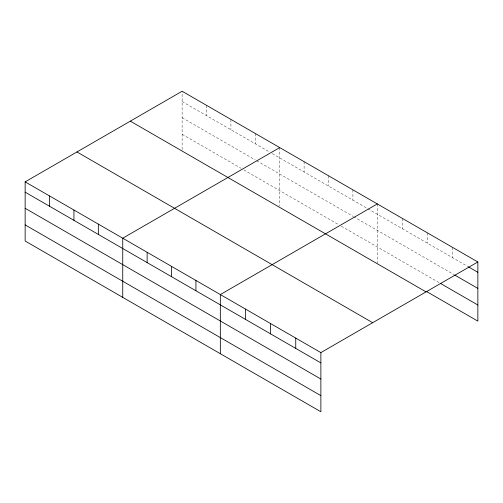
<?xml version="1.0" encoding="UTF-8"?>
<svg xmlns="http://www.w3.org/2000/svg" width="503" height="503" viewBox="0 0 503 503"><rect width="100%" height="100%" fill="white"/><g stroke="black" fill="none" stroke-linecap="round" stroke-linejoin="round"><path stroke-width="0.38" stroke-dasharray="2.52 1.89" d="M182.124 149.63L182.124 91.238M182.124 101.549L269.545 152.019M272.255 153.585L367.133 208.361M367.812 208.758L467.658 266.401M182.124 117.664L255.317 159.923M256.668 160.709L352.905 216.265M353.584 216.661L454.071 274.676M182.124 134.276L241.082 168.316M243.792 169.882L338.67 224.659M341.386 226.224L439.804 283.051M452.713 247.463L452.713 257.769M427.575 232.952L427.575 243.257M402.438 218.44L402.438 228.746M377.3 203.929L377.3 263.082M352.905 189.838L352.905 200.15M328.509 175.754L328.509 186.06M304.108 161.67L304.108 171.976M279.712 147.586L279.712 205.972M255.317 133.496L255.317 143.801M230.915 119.412L230.915 129.717M206.519 105.328L206.519 115.633"/><path stroke-width="0.75" d="M25.15 181.866L320.876 352.603L320.876 411.762L25.15 241.019L25.15 181.866L182.124 91.238L477.85 261.981L477.85 321.134L426.217 291.325M279.712 147.586L122.738 238.208L122.738 297.367M377.3 203.929L220.333 294.557L220.333 353.71M320.876 352.603L477.85 261.981M468.337 266.791L477.85 272.286M454.75 275.066L477.85 288.401M440.483 283.441L477.85 305.013M130.321 121.148L426.047 291.885M76.953 151.963L372.679 322.7M25.15 192.171L320.876 362.908M25.15 208.292L320.876 379.029M25.15 224.904L320.876 395.641M295.745 338.091L295.745 348.397M270.608 323.58L270.608 333.885M245.47 309.068L245.47 319.374M195.931 280.467L195.931 290.772M171.536 266.383L171.536 276.688M147.14 252.299L147.14 262.604M98.343 224.124L98.343 234.429M73.947 210.04L73.947 220.345M49.546 195.95L49.546 206.261"/></g></svg>
